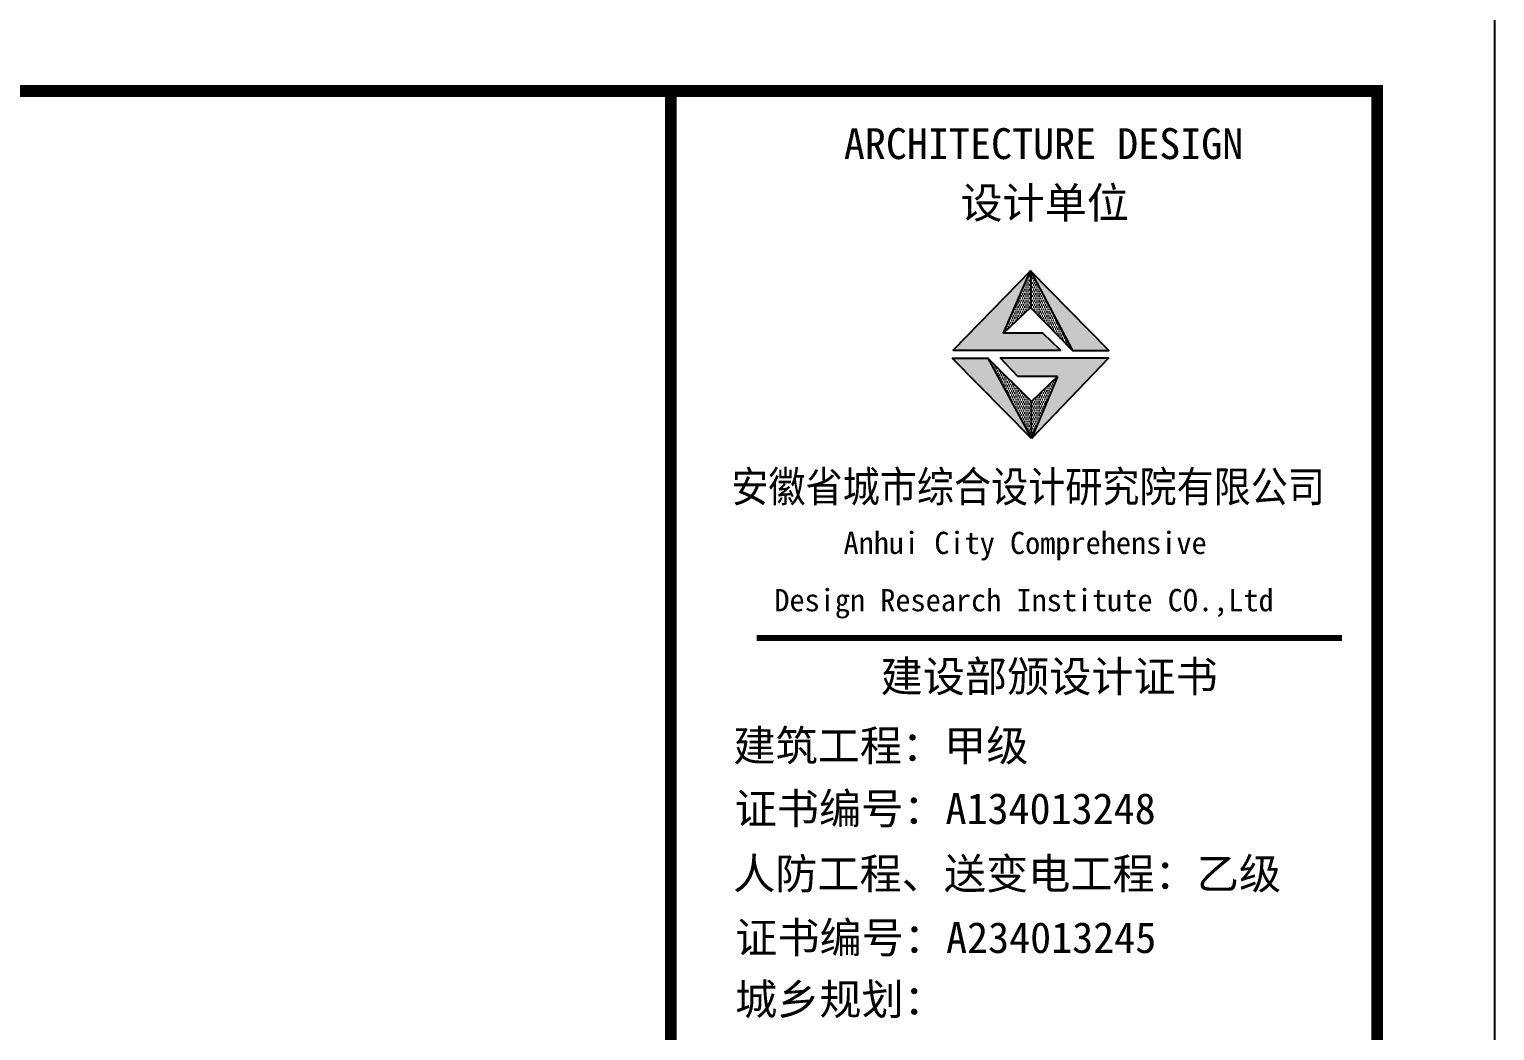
# Model space of a CAD drawing. Extents: x 69728788 to 150676229, y 15322671 to 43663798.
# Drawn here: x 75250849 to 75275784, y 20142105 to 20159153 of the extents above; entities that cross this region are included whole.
import ezdxf

# ---------------------------------------------------------------- set-up
doc = ezdxf.new("R2010")
doc.units = 0
doc.header["$LTSCALE"] = 1000
doc.header["$MEASUREMENT"] = 0
doc.layers.add('PUB_TITLE', color=4, linetype='CONTINUOUS')
doc.layers.add('图框', color=253, linetype='CONTINUOUS')
doc.styles.add('黑体', font='simhei.ttf', dxfattribs={"width": 0.6, "height": 4.3})

msp = doc.modelspace()

# ---------------------------------------------------------------- hatches: boundary and pattern name
at = {"layer": '图框'}
for points in [[(75267427.3, 20153982.6), (75267882.6, 20155038.7), (75266569.8, 20153689.5), (75268397.7, 20153689.5), (75268094.4, 20153982.6)], [(75268599.8, 20153683.9), (75269218.7, 20153683.9), (75267882.6, 20155038.7)], [(75267161.8, 20153553.7), (75266554.9, 20153553.7), (75267900.4, 20152187.1)], [(75267371.1, 20153557.8), (75267669.5, 20153244.5), (75268345.6, 20153244.5), (75267900.4, 20152187.1), (75269219.7, 20153557.8)]]:
    msp.add_hatch(color=1, dxfattribs=at).paths.add_polyline_path(points)
h = msp.add_hatch(dxfattribs=at)
h.set_pattern_fill('DOTS', color=256, scale=600, style=0)
h.set_pattern_definition([(360, (70709156.957, 21877138.387), (18.75, 37.5), [0, -37.5])])
h.paths.add_polyline_path([(75267900.4, 20152187.1), (75267900.4, 20152817), (75267161.8, 20153553.7)])
h.paths.add_polyline_path([(75268345.6, 20153244.5), (75267900.4, 20152817), (75267900.4, 20152187.1)])
h.paths.add_polyline_path([(75267882.6, 20155038.7), (75267882.6, 20154417.6), (75268599.8, 20153683.9)])
h.paths.add_polyline_path([(75267882.6, 20154417.6), (75267882.6, 20155038.7), (75267427.3, 20153982.6)])

# ---------------------------------------------------------------- linework, layer by layer
at = {"layer": 'PUB_TITLE'}
msp.add_lwpolyline([(75107584.3, 20041302.8), (75275784.3, 20041302.8), (75275784.3, 20160102.8), (75107584.3, 20160102.8)], close=True, dxfattribs=at)
at = {"layer": 'PUB_TITLE', "const_width": 200}
msp.add_lwpolyline([(75112584.3, 20043302.8), (75273784.3, 20043302.8), (75273784.3, 20158102.8), (75112584.3, 20158102.8)], close=True, dxfattribs=at)
at = {"layer": '图框'}
for p, q in [((75267427.3, 20153982.6), (75267882.6, 20155038.7)), ((75267882.6, 20155038.7), (75268599.8, 20153683.9)), ((75267900.4, 20152187.1), (75266554.9, 20153553.7)), ((75266554.9, 20153553.7), (75267161.8, 20153553.7)), ((75267900.4, 20152187.1), (75266554.9, 20153553.7)), ((75266554.9, 20153553.7), (75267161.8, 20153553.7)), ((75266554.9, 20153553.7), (75267161.8, 20153553.7)), ((75267900.4, 20152817), (75267161.8, 20153553.7)), ((75267371.1, 20153557.8), (75269219.7, 20153557.8)), ((75267669.5, 20153244.5), (75267371.1, 20153557.8)), ((75269219.7, 20153557.8), (75267900.4, 20152187.1)), ((75268345.6, 20153244.5), (75267669.5, 20153244.5)), ((75267900.4, 20152817), (75268345.6, 20153244.5)), ((75268345.6, 20153244.5), (75267900.4, 20152187.1)), ((75267900.4, 20152187.1), (75267900.4, 20152817)), ((75267900.4, 20152187.1), (75267900.4, 20152817)), ((75267900.4, 20152187.1), (75267900.4, 20152817))]:
    msp.add_line(p, q, dxfattribs=at)
at = {"layer": '图框', "color": 1}
for p, q in [((75267900.4, 20152187.1), (75266554.9, 20153553.7)), ((75267161.8, 20153553.7), (75267900.4, 20152187.1))]:
    msp.add_line(p, q, dxfattribs=at)
at = {"layer": '图框', "color": 4}
for points, const_width in [([(75273784.3, 20043302.8), (75261765.8, 20043302.8), (75261765.8, 20158102.8), (75273784.3, 20158102.8)], 197.2), ([(75263223.2, 20148790.8), (75273183.2, 20148790.8)], 99.6)]:
    msp.add_lwpolyline(points, dxfattribs=dict(at, const_width=const_width))
at = {"layer": '图框'}
for points in [[(75268094.4, 20153982.6), (75267427.3, 20153982.6), (75267882.6, 20154417.6), (75268599.8, 20153683.9), (75269218.7, 20153683.9), (75267882.6, 20155038.7), (75266569.8, 20153689.5), (75268397.7, 20153689.5), (75268094.4, 20153982.6)], [(75267882.6, 20155038.7), (75267882.6, 20154417.6)]]:
    msp.add_lwpolyline(points, dxfattribs=at)

# ---------------------------------------------------------------- texts
at = {"layer": '图框', "color": 4, "style": '黑体'}
for s, height, p in [('ARCHITECTURE DESIGN', 525.888, (75264709.3, 20156943.4)), ('设计单位', 525.89, (75266691.9, 20155936.2)), ('Anhui City Comprehensive ', 378.48, (75264704, 20150219.8)), (' Design Research Institute CO.,Ltd', 378.48, (75263269.2, 20149245.8)), ('建设部颁设计证书', 525.89, (75265334.2, 20147873.5)), (' 建筑工程：甲级', 525.89, (75262471.7, 20146695.1)), ('证书编号：A134013248', 525.888, (75262852.1, 20145623.4)), ('人防工程、送变电工程：乙级', 525.888, (75262824.5, 20144516)), ('证书编号：A234013245', 525.888, (75262861.7, 20143427.7)), ('城乡规划：', 525.89, (75262857.8, 20142377.1))]:
    msp.add_text(s, height=height, dxfattribs=at).set_placement(p)
at = {"layer": '图框', "color": 4, "style": '黑体', "width": 0.88}
msp.add_text('安徽省城市综合设计研究院有限公司', height=525.888, dxfattribs=at).set_placement((75262795.6, 20151103.7))

doc.saveas('drawing.dxf')
